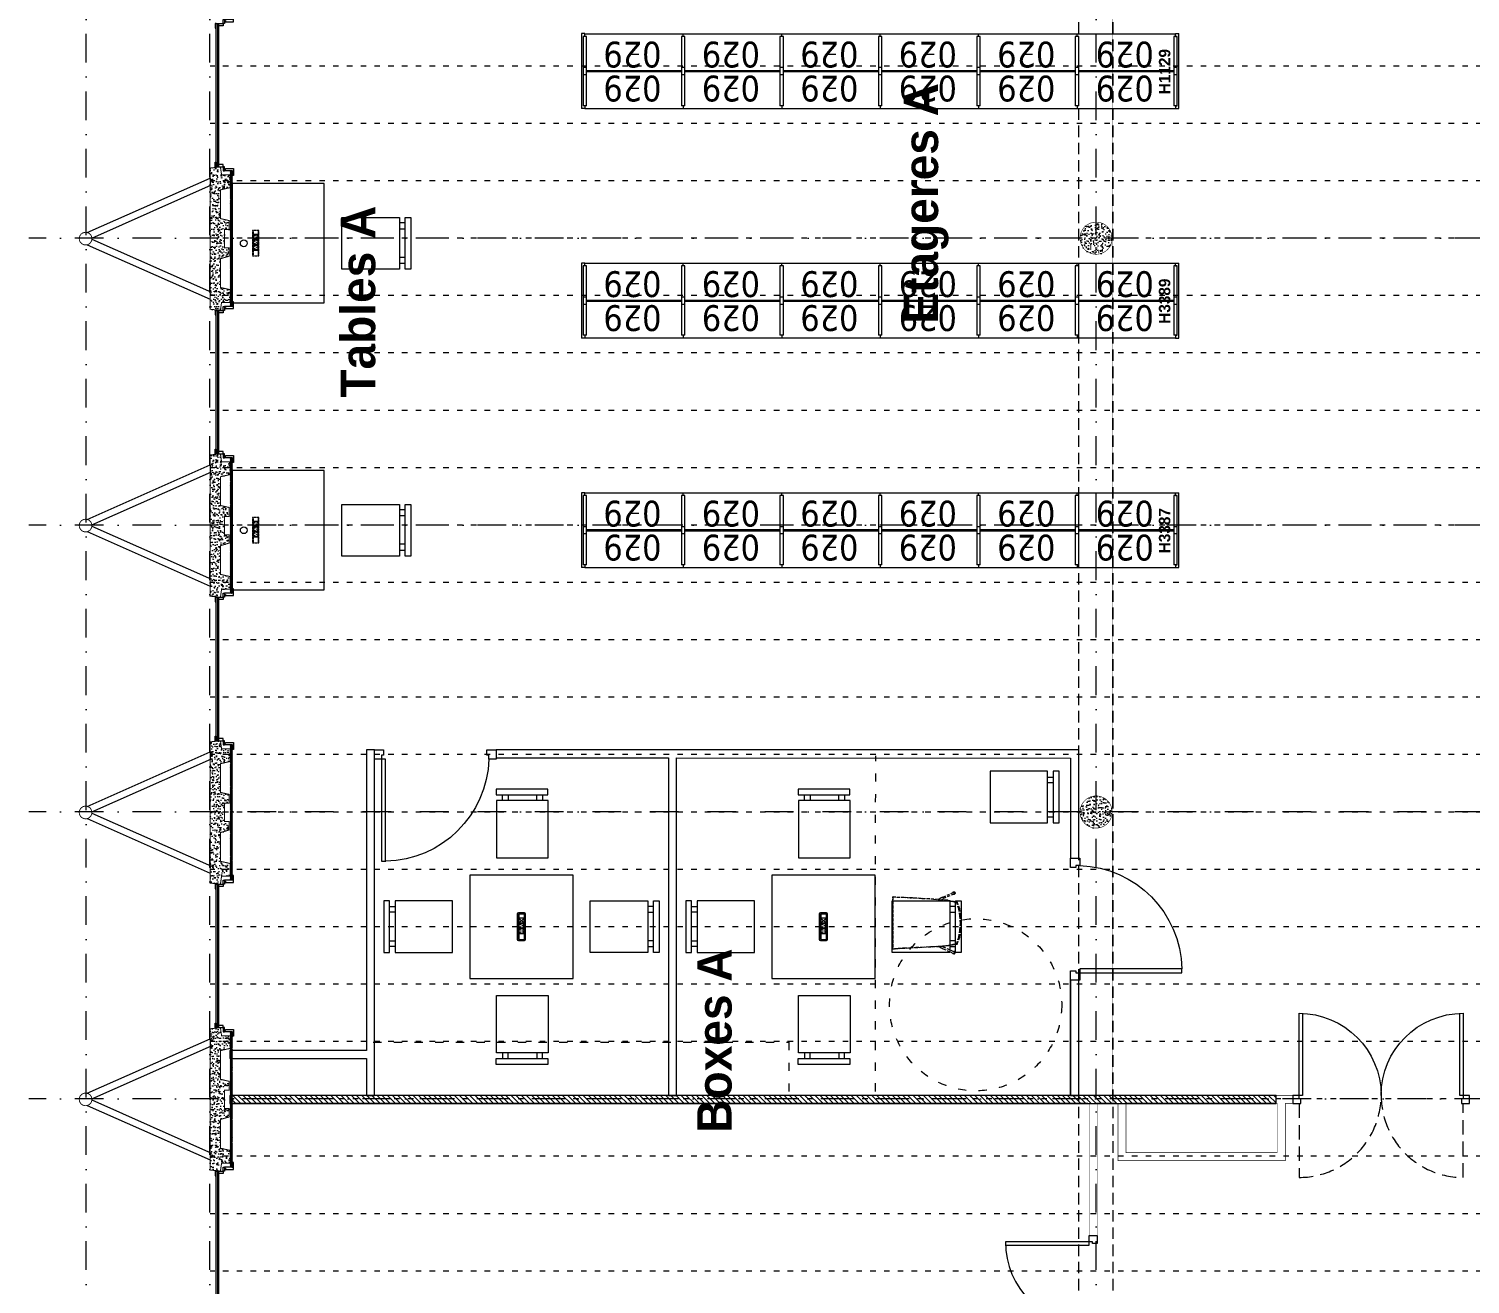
# Model space of a CAD drawing. Header units: millimetres. Extents: x 0 to 111176, y 95213 to 141729.
# Drawn here: x 55818 to 57074, y 111824 to 112918 of the extents above; entities that cross this region are included whole.
import ezdxf

# ---------------------------------------------------------------- set-up
doc = ezdxf.new("R2010")
doc.units = ezdxf.units.MM
for name, pattern in [('ACAD_ISO03W100', [30, 12, -18]), ('CACHE2', [0.1875, 0.125, -0.0625]), ('CONTINU', [0]), ('DISCONTINU', [0.75, 0.5, -0.25]), ('HIDDEN2', [0.1875, 0.125, -0.0625]), ('TIRETPT2', [0.5, 0.25, -0.125, 0, -0.125])]:
    doc.linetypes.add(name, pattern=pattern)
doc.layers.add('CDP', color=7, linetype='Continuous', lineweight=9, true_color=0x364259)
doc.layers.add('STR_BOLLARD', color=7, linetype='Continuous', lineweight=9, true_color=0x1c1c1c)
for name, color, linetype, lineweight in [('CFO_PC_SILVERA', 232, 'Continuous', 9), ('MEN_Ext', 115, 'Continuous', 9), ('MEN_Int', 153, 'Continuous', 9), ('MOB_chaises-tables_Silvera', 27, 'Continuous', 9), ('MOB_etageres_BRM', 37, 'Continuous', 9), ('MOB_texte_BRM', 184, 'Continuous', 9), ('MOB_texte_Silvera', 196, 'Continuous', 9), ('STR_BOLLARD_Axes', 252, 'Continuous', 9), ('STR_BOLLARD_projeté', 251, 'Continuous', 9)]:
    doc.layers.add(name, color=color, linetype=linetype, lineweight=lineweight)
doc.styles.add('BOLD', font='BOLD')
doc.styles.get("Standard").update_dxf_attribs({"font": 'arial.ttf'})

# ---------------------------------------------------------------- blocks, each defined once
blk = doc.blocks.new('PO7C')
blk.add_lwpolyline([(0.8499999999974079, 7.993833010863), (0.8500000000008185, 0.6999999993420261), (5.343281372915953e-11, 0.6999999993914798), (0, 0), (0.7000000000005002, -3.922195901395753e-11), (0.7000000000005002, 0.3999999993617394), (0.5499999995356575, 0.3999999993617394), (0.5500000000381533, 7.99999999936324, -0.4142135623537333), (7.849999999555166, 0.6999999993630581), (7.849999999575061, 0.3999999993617394), (7.699999999110219, 0.3999999993617394), (7.699999999110219, -3.922195901395753e-11), (8.399999999110719, 0), (8.399999999056718, 0.6999999993914798), (7.849999999555166, 0.6999999993630581)], format="xyb")
blk = doc.blocks.new('P014A')
at = {"linetype": 'CACHE2'}
blk.add_lwpolyline([(-0.06999999991105543, 0.001121560213537842), (-0.06999999991105543, 0.645000000108526, 0.4142135623730951), (-0.784999999955545, -0.06999999993596366, 0.4142135623730951), (-1.500000000000035, 0.645000000108526), (-1.500000000000035, -0.0007324317477112503)], format="xyb", dxfattribs=at)
blk.add_lwpolyline([(-0.09999999995525855, -0.7843703521069969), (-0.0999999999555996, -0.06999999993421824), (-0.01499999996087809, -0.06999999993916362), (-0.01499999995550638, 0), (-0.0849999999555564, 3.922195901395753e-12), (-0.0849999999555564, -0.0399999999361782), (-0.06999999990907213, -0.0399999999361782), (-0.06999999995832695, -0.7849999999804496, -0.4142135623524235), (-0.784999999955545, -0.06999999993916362, -0.4142135623524235), (-1.499999999952763, -0.7849999999804496), (-1.500000000002018, -0.0399999999361782), (-1.484999999955534, -0.0399999999361782), (-1.484999999955534, 3.922195901395753e-12), (-1.554999999955584, 0), (-1.554999999950212, -0.06999999993916362), (-1.46999999995549, -0.06999999993421824), (-1.469999999955832, -0.7843703521069969)], format="xyb")
blk = doc.blocks.new('panneau+contreventement')
at = {"lineweight": 5}
h = blk.add_hatch(dxfattribs=at)
h.set_pattern_fill('AR-CONC', color=252, scale=0.04, angle=360, style=0)
h.set_pattern_definition([(49.99999999999994, (6.955815479159355e-08, 17.59999999470892), (7.287386759840159, -0.6375634215561317), [0.7619999999999998, -8.381999999999998]), (354.9999999999999, (6.955815479159355e-08, 17.59999999470892), (-1.409736856998765, 7.642273809561408), [0.6096, -6.7056233668]), (100.4514446999998, (0.6072803495580956, 17.54686985470835), (5.877649883614139, 7.004710076487798), [0.6476003520000001, -7.123609784]), (46.18419999999995, (6.955815479159355e-08, 19.63199999470817), (10.8431616356852, -1.681693117309098), [1.143, -12.573]), (96.63555760999995, (0.9035960695582617, 19.49185999470865), (9.49616536206013, 9.89704498390885), [0.9714009256, -10.6854243264]), (351.18415117, (6.955815479159355e-08, 19.63199999470817), (9.496165362599092, 9.897044983421296), [0.9143986827999999, -10.0583892768]), (20.99999999999999, (1.016000069557776, 19.12399999471018), (6.064575650765295, -4.090607927483512), [0.7619999999999999, -8.382]), (326, (1.016000069557776, 19.12399999471018), (2.472081133905891, 7.367518644892768), [0.6096, -6.7056]), (71.45144499999996, (1.521381373558143, 18.78311599870722), (8.53665677114865, 3.2769107554362), [0.647600352, -7.123597503999998]), (37.49999999999993, (6.955815479159355e-08, 17.59999999470892), (0.1235441300236765, 3.382201554926124), [0, -6.624319999999999, 0, -6.8072, 0, -6.731]), (7.499999999999964, (6.955815479159355e-08, 17.59999999470892), (2.672786500412234, 4.007222992724778), [0, -3.88112, 0, -6.47192, 0, -2.5654]), (327.4999999999998, (-2.265679930442275, 17.59999999470892), (5.423623806674856, -0.2291497597069439), [0, -2.54, 0, -7.9248, 0, -10.5156]), (317.4999999999999, (-3.281679930441896, 17.59999999470892), (5.925167255440723, 1.017059641333315), [0, -3.302, 0, -5.26288, 0, -7.4676])])
h.paths.add_polyline_path([(8.000000000007276, 16.62599197128293), (8.000000000007276, 12.62599197128293), (-8, 12.62599197128293), (-8, 16.62599197128293), (-15.27348650529757, 16.62599197128293), (-17.5, 9), (-42.54545454565005, 9), (-44.5, 17.59999999831052), (-55.5, 17.59999999831052), (-55.5, 10), (-62.5, 9), (-61.5, 0), (61.5, 0), (62.5, 9), (55.5, 10), (55.5, 17.59999999831052), (44.5, 17.59999999831052), (42.5, 9), (17.50000000000728, 9), (15.72651349470971, 16.62599197128293)])
at = {"layer": 'CDP'}
h = blk.add_hatch(dxfattribs=at)
h.set_pattern_fill('ANSI31', color=256, scale=5)
h.set_pattern_definition([(45, (0, 0), (-0.4419417382415922, 0.4419417382415922), [])])
h.paths.add_polyline_path([(-59, 17.59999999831052), (-59, 19.3999999983098), (58.99999999767169, 19.3999999983098), (58.99999999767169, 17.59999999831052)])
at = {"linetype": 'Continuous', "lineweight": 5, "const_width": 0.8799999952316284}
blk.add_lwpolyline([(8.000000000007276, 16.62599197128293), (8.000000000007276, 12.62599197128293), (-8, 12.62599197128293), (-8, 16.62599197128293), (-15.27348650529757, 16.62599197128293), (-17.5, 9), (-42.54545454565005, 9), (-44.5, 17.59999999831052), (-55.5, 17.59999999831052), (-55.5, 10), (-62.5, 9), (-61.5, 0), (61.5, 0), (62.5, 9), (55.5, 10), (55.5, 17.59999999831052), (44.5, 17.59999999831052), (42.5, 9), (17.50000000000728, 9), (15.72651349470971, 16.62599197128293)], close=True, dxfattribs=at)
for points in [[(-5.29915068641867, -107.0272467950708), (-52.79727948180198, 0.03446815508141299)], [(-0.5113040249361802, -103.0238181007117), (-46.75775930929467, 1.216600178464432)], [(0.5113040249361802, -103.0238181007117), (46.75775930929467, 1.216600178464432)], [(5.29915068641867, -107.0272467950708), (52.79727948180198, 0.03446815508141299)], [(52.79745963354026, 0), (46.20254036645974, 0)]]:
    blk.add_lwpolyline(points)
at = {"const_width": 0.8}
blk.add_lwpolyline([(4.886542232529791, -105.9757763550551, 128.1178204295244), (4.962955946750299, -106.1295426030811, 0.007805315424875689)], format="xyb", close=True, dxfattribs=at)
at = {"layer": 'CDP', "const_width": 0.2}
blk.add_lwpolyline([(-59, 17.59999999831052), (-59, 19.3999999983098), (58.99999999767169, 19.3999999983098), (58.99999999767169, 17.59999999831052), (-59, 17.59999999831052)], close=True, dxfattribs=at)
blk = doc.blocks.new('Fenetres Ext')
for points in [[(14.09999999846332, 3.400000005214679), (14.09999999846332, 4.400000005214679), (18.09999999846332, 4.400000005214679), (18.09999999846332, 3.400000005214679)], [(14.09999999846332, 1.400000005214679), (139.0999999735504, 1.400000005214679), (139.0999999735504, 3.400000005214679), (14.09999999846332, 3.400000005214679), (14.09999999846332, 1.400000005214679)], [(14.09999999846332, -2.599999994785321), (16.09999999846332, -2.599999994785321), (16.09999999846332, 1.400000005214679), (14.09999999846332, 1.400000005214679)], [(139.0999999735504, 3.400000005214679), (139.0999999735504, 4.400000005214679), (135.0999999735504, 4.400000005214679), (135.0999999735504, 3.400000005214679)], [(139.0999999735504, -2.599999994785321), (137.0999999735504, -2.599999994785321), (137.0999999735504, 1.400000005214679), (139.0999999735504, 1.400000005214679)], [(6.599999998463318, -10.59999999478532), (10.59999999846332, -10.59999999478532), (10.59999999846332, -3.599999994785321), (11.59999999846332, -3.599999994785321), (11.59999999846332, -4.585936534454959), (12.59999999972251, -4.585936534454959), (12.59999999846332, -11.59999999478532), (6.599999998463318, -11.59999999478532)], [(10.59999999846332, -3.599999994785321), (14.09999999846332, -3.599999994785321), (14.09999999846332, -2.599999994785321), (10.59999999846332, -2.599999994785321), (10.59999999846332, -3.599999994785321)], [(142.5999999735504, -3.599999994785321), (139.0999999735504, -3.599999994785321), (139.0999999735504, -2.599999994785321), (142.5999999735504, -2.599999994785321), (142.5999999735504, -3.599999994785321)], [(146.5999999735504, -10.59999999478532), (142.5999999735504, -10.59999999478532), (142.5999999735504, -3.599999994785321), (141.5999999735504, -3.599999994785321), (141.5999999735504, -4.585936534454959), (140.5999999722912, -4.585936534454959), (140.5999999735504, -11.59999999478532), (146.5999999735504, -11.59999999478532)]]:
    blk.add_lwpolyline(points, close=True)
blk.add_lwpolyline([(14.09999999846332, 2.400000005214679), (139.0999999735504, 2.400000005214679)])
blk = doc.blocks.new('poteau')
at = {"layer": 'STR_BOLLARD', "lineweight": 5}
h = blk.add_hatch(dxfattribs=at)
h.set_pattern_fill('AR-CONC', color=252, scale=0.04, angle=359.9999999999999, style=0)
h.set_pattern_definition([(49.99999999999999, (-34103.71972945715, -3518.988229174639), (7.287386759840159, -0.6375634215561317), [0.762, -8.382000000000001]), (355, (-34103.71972945715, -3518.988229174639), (-1.409736856998765, 7.642273809561408), [0.6096, -6.7056233668]), (100.4514446999999, (-34103.11244917716, -3519.04135931464), (5.877649883614139, 7.004710076487798), [0.6476003520000001, -7.123609784]), (46.18419999999993, (-34103.71972945715, -3516.956229174639), (10.8431616356852, -1.681693117309098), [1.143, -12.573]), (96.63555760999996, (-34102.81613345716, -3517.096369174639), (9.49616536206013, 9.89704498390885), [0.9714009256, -10.6854243264]), (351.18415117, (-34103.71972945715, -3516.956229174639), (9.496165362599092, 9.897044983421296), [0.9143986828, -10.0583892768]), (21, (-34102.70372945715, -3517.46422917464), (6.064575650765295, -4.090607927483512), [0.762, -8.382000000000001]), (326, (-34102.70372945715, -3517.46422917464), (2.472081133905891, 7.367518644892768), [0.6096, -6.7056]), (71.45144499999996, (-34102.19834815315, -3517.805113170639), (8.53665677114865, 3.2769107554362), [0.6476003520000001, -7.123597503999999]), (37.49999999999994, (-34103.71972945715, -3518.988229174639), (0.1235441300236765, 3.382201554926124), [0, -6.62432, 0, -6.807200000000001, 0, -6.731000000000001]), (7.499999999999974, (-34103.71972945715, -3518.988229174639), (2.672786500412234, 4.007222992724778), [0, -3.88112, 0, -6.47192, 0, -2.5654]), (327.4999999999999, (-34105.98540945715, -3518.988229174639), (5.423623806674856, -0.2291497597069439), [0, -2.54, 0, -7.9248, 0, -10.5156]), (317.4999999999999, (-34107.00140945715, -3518.988229174639), (5.925167255440723, 1.017059641333315), [0, -3.302, 0, -5.26288, 0, -7.4676])])
edge = h.paths.add_edge_path()
edge.add_arc((2.613544936025392e-10, 6.674660824046441e-11), 13.99999999999927, 284.7547730335563, 644.0803509681097)
edge.add_arc((2.613806948659203e-10, 6.66435795437792e-11), 13.99999999999917, 284.0803509681096, 284.7547730335563)
at = {"layer": 'STR_BOLLARD', "lineweight": 5, "const_width": 0.5}
blk.add_lwpolyline([(3.565555101478822, -13.53834616259883, 339.820519298623), (3.405953449982917, -13.57937705112045, 0.002942729891838111)], format="xyb", close=True, dxfattribs=at)
blk = doc.blocks.new('Chaise')
for points in [[(-55, 45.07200366808684), (-55, 0.07200366808683611), (-60, 0.07200366808683611), (-60, 45.07200366808684)], [(-55, 34.80737518194655), (-50, 34.80737518194655), (-50, 39.80737518194655), (-55, 39.80737518194655)], [(-50, 0.02530024529551156), (-50, 45.02530024529551), (0, 45.02530024529551), (0, 0)], [(-55, 4.807375181946554), (-50, 4.807375181946554), (-50, 9.807375181946554), (-55, 9.807375181946554)]]:
    blk.add_lwpolyline(points, close=True)
blk = doc.blocks.new('ELTI parement DF')
for p, q in [((-0.01500000000000057, 0.3019999999999996), (-0.01500000000000057, 0.3260000000000005)), ((-0.01500000000000057, 0.3260000000000005), (0.01500000000000057, 0.3260000000000005)), ((-0.01500000000000057, 0.3019999999999996), (0, 0.3019999999999996)), ((0, -0.3019999999999996), (0, 0.3019999999999996)), ((0.01500000000000057, -0.3260000000000005), (0.01500000000000057, 0.3260000000000005)), ((-0.01500000000000057, -0.3019999999999996), (-0.01500000000000057, -0.3260000000000005)), ((-0.01500000000000057, -0.3019999999999996), (0, -0.3019999999999996)), ((-0.01500000000000057, -0.3260000000000005), (0.01500000000000057, -0.3260000000000005))]:
    blk.add_line(p, q)
blk = doc.blocks.new('*U76')
for p, q in [((0, 0.6269999999999989), (0, 0.6499999999999986)), ((0.8577000000000012, 0.6499999999999986), (0, 0.6499999999999986)), ((0.8577000000000012, 0.6269999999999989), (0.8577000000000012, 0.6499999999999986)), ((1.715400000000001, 0.6499999999999986), (0.8577, 0.6499999999999986)), ((0.8577, 0.6269999999999989), (0.8577, 0.6499999999999986)), ((1.715400000000001, 0.6269999999999989), (1.715400000000001, 0.6499999999999986)), ((2.573100000000001, 0.6499999999999986), (1.7154, 0.6499999999999986)), ((1.7154, 0.6269999999999989), (1.7154, 0.6499999999999986)), ((2.573100000000001, 0.6269999999999989), (2.573100000000001, 0.6499999999999986)), ((3.430800000000001, 0.6499999999999986), (2.5731, 0.6499999999999986)), ((2.5731, 0.6269999999999989), (2.5731, 0.6499999999999986)), ((3.430800000000001, 0.6269999999999989), (3.430800000000001, 0.6499999999999986)), ((4.288500000000001, 0.6499999999999986), (3.4308, 0.6499999999999986)), ((3.4308, 0.6269999999999989), (3.4308, 0.6499999999999986)), ((4.288500000000001, 0.6269999999999989), (4.288500000000001, 0.6499999999999986)), ((5.146200000000001, 0.6499999999999986), (4.2885, 0.6499999999999986)), ((4.2885, 0.6269999999999989), (4.2885, 0.6499999999999986)), ((5.146200000000001, 0.6269999999999989), (5.146200000000001, 0.6499999999999986)), ((-0.01500000000000057, 0.6269999999999989), (-0.01500000000000057, 0.02299999999999969)), ((-0.01500000000000057, 0.6269999999999989), (0.01500000000000057, 0.6269999999999989)), ((0.01500000000000057, 0.02299999999999969), (0.01500000000000057, 0.6269999999999989)), ((0.8427000000000007, 0.6269999999999989), (0.8427000000000007, 0.02299999999999969)), ((0.8427000000000007, 0.6269999999999989), (0.8727000000000018, 0.6269999999999989)), ((0.8426999999999994, 0.6269999999999989), (0.8727000000000006, 0.6269999999999989)), ((0.8426999999999994, 0.6269999999999989), (0.8426999999999994, 0.02299999999999969)), ((0.8727000000000018, 0.02299999999999969), (0.8727000000000018, 0.6269999999999989)), ((0.8727000000000006, 0.02299999999999969), (0.8727000000000006, 0.6269999999999989)), ((1.700400000000001, 0.6269999999999989), (1.730400000000002, 0.6269999999999989)), ((1.700400000000001, 0.6269999999999989), (1.700400000000001, 0.02299999999999969)), ((1.700399999999999, 0.6269999999999989), (1.730400000000001, 0.6269999999999989)), ((1.700399999999999, 0.6269999999999989), (1.700399999999999, 0.02299999999999969)), ((1.730400000000002, 0.02299999999999969), (1.730400000000002, 0.6269999999999989)), ((1.730400000000001, 0.02299999999999969), (1.730400000000001, 0.6269999999999989)), ((2.5581, 0.6269999999999989), (2.588100000000002, 0.6269999999999989)), ((2.5581, 0.6269999999999989), (2.5581, 0.02299999999999969)), ((2.5581, 0.6269999999999989), (2.588100000000001, 0.6269999999999989)), ((2.5581, 0.6269999999999989), (2.5581, 0.02299999999999969)), ((2.588100000000002, 0.02299999999999969), (2.588100000000002, 0.6269999999999989)), ((2.588100000000001, 0.02299999999999969), (2.588100000000001, 0.6269999999999989)), ((3.415800000000001, 0.6269999999999989), (3.445800000000002, 0.6269999999999989)), ((3.415800000000001, 0.6269999999999989), (3.415800000000001, 0.02299999999999969)), ((3.4158, 0.6269999999999989), (3.445800000000001, 0.6269999999999989)), ((3.4158, 0.6269999999999989), (3.4158, 0.02299999999999969)), ((3.445800000000002, 0.02299999999999969), (3.445800000000002, 0.6269999999999989)), ((3.445800000000001, 0.02299999999999969), (3.445800000000001, 0.6269999999999989)), ((4.2735, 0.6269999999999989), (4.303500000000001, 0.6269999999999989)), ((4.2735, 0.6269999999999989), (4.2735, 0.02299999999999969)), ((4.273499999999999, 0.6269999999999989), (4.303500000000001, 0.6269999999999989)), ((4.273499999999999, 0.6269999999999989), (4.273499999999999, 0.02299999999999969)), ((4.303500000000001, 0.02299999999999969), (4.303500000000001, 0.6269999999999989)), ((4.303500000000001, 0.02299999999999969), (4.303500000000001, 0.6269999999999989)), ((5.131200000000001, 0.6269999999999989), (5.161200000000002, 0.6269999999999989)), ((5.131200000000001, 0.6269999999999989), (5.131200000000001, 0.02299999999999969)), ((5.161200000000002, 0.02299999999999969), (5.161200000000002, 0.6269999999999989)), ((0.01500000000000057, 0.3550000000000004), (-0.01500000000000057, 0.3550000000000004)), ((-0.01500000000000057, 0.2950000000000017), (0.01500000000000057, 0.2950000000000017)), ((0.8427000000000007, 0.3299999999999983), (0.01500000000000412, 0.3300000000000018)), ((0.8427000000000007, 0.3200000000000003), (0.01500000000000412, 0.3200000000000038)), ((0.8727000000000018, 0.3550000000000004), (0.8427000000000007, 0.3550000000000004)), ((0.8727000000000006, 0.3550000000000004), (0.8426999999999994, 0.3550000000000004)), ((0.8427000000000007, 0.2950000000000017), (0.8727000000000018, 0.2950000000000017)), ((0.8426999999999994, 0.2950000000000017), (0.8727000000000006, 0.2950000000000017)), ((1.700400000000001, 0.3299999999999983), (0.8727000000000041, 0.3300000000000018)), ((1.700400000000001, 0.3200000000000003), (0.8727000000000041, 0.3200000000000038)), ((1.730400000000002, 0.3550000000000004), (1.700400000000001, 0.3550000000000004)), ((1.730400000000001, 0.3550000000000004), (1.700399999999999, 0.3550000000000004)), ((1.700400000000001, 0.2950000000000017), (1.730400000000002, 0.2950000000000017)), ((1.700399999999999, 0.2950000000000017), (1.730400000000001, 0.2950000000000017)), ((2.5581, 0.3299999999999983), (1.730400000000004, 0.3300000000000018)), ((2.5581, 0.3200000000000003), (1.730400000000004, 0.3200000000000038)), ((2.588100000000002, 0.3550000000000004), (2.5581, 0.3550000000000004)), ((2.588100000000001, 0.3550000000000004), (2.5581, 0.3550000000000004)), ((2.5581, 0.2950000000000017), (2.588100000000002, 0.2950000000000017)), ((2.5581, 0.2950000000000017), (2.588100000000001, 0.2950000000000017)), ((3.415800000000001, 0.3299999999999983), (2.588100000000004, 0.3300000000000018)), ((3.415800000000001, 0.3200000000000003), (2.588100000000004, 0.3200000000000038)), ((3.445800000000002, 0.3550000000000004), (3.415800000000001, 0.3550000000000004)), ((3.445800000000001, 0.3550000000000004), (3.4158, 0.3550000000000004)), ((3.415800000000001, 0.2950000000000017), (3.445800000000002, 0.2950000000000017)), ((3.4158, 0.2950000000000017), (3.445800000000001, 0.2950000000000017)), ((4.2735, 0.3299999999999983), (3.445800000000004, 0.3300000000000018)), ((4.2735, 0.3200000000000003), (3.445800000000004, 0.3200000000000038)), ((4.303500000000001, 0.3550000000000004), (4.2735, 0.3550000000000004)), ((4.303500000000001, 0.3550000000000004), (4.273499999999999, 0.3550000000000004)), ((4.2735, 0.2950000000000017), (4.303500000000001, 0.2950000000000017)), ((4.273499999999999, 0.2950000000000017), (4.303500000000001, 0.2950000000000017)), ((5.131200000000001, 0.3299999999999983), (4.303500000000004, 0.3300000000000018)), ((5.131200000000001, 0.3200000000000003), (4.303500000000004, 0.3200000000000038)), ((5.161200000000002, 0.3550000000000004), (5.131200000000001, 0.3550000000000004)), ((5.131200000000001, 0.2950000000000017), (5.161200000000002, 0.2950000000000017)), ((-0.01500000000000057, 0.02299999999999969), (0.01500000000000057, 0.02299999999999969)), ((0, 0.02299999999999969), (0, 0)), ((0.8577000000000012, 0), (0, 0)), ((0.8427000000000007, 0.02299999999999969), (0.8727000000000018, 0.02299999999999969)), ((0.8426999999999994, 0.02299999999999969), (0.8727000000000006, 0.02299999999999969)), ((0.8577000000000012, 0.02299999999999969), (0.8577000000000012, 0)), ((0.8577, 0.02299999999999969), (0.8577, 0)), ((1.715400000000001, 0), (0.8577, 0)), ((1.700400000000001, 0.02299999999999969), (1.730400000000002, 0.02299999999999969)), ((1.700399999999999, 0.02299999999999969), (1.730400000000001, 0.02299999999999969)), ((1.715400000000001, 0.02299999999999969), (1.715400000000001, 0)), ((1.7154, 0.02299999999999969), (1.7154, 0)), ((2.573100000000001, 0), (1.7154, 0)), ((2.5581, 0.02299999999999969), (2.588100000000002, 0.02299999999999969)), ((2.5581, 0.02299999999999969), (2.588100000000001, 0.02299999999999969)), ((2.573100000000001, 0.02299999999999969), (2.573100000000001, 0)), ((2.5731, 0.02299999999999969), (2.5731, 0)), ((3.430800000000001, 0), (2.5731, 0)), ((3.415800000000001, 0.02299999999999969), (3.445800000000002, 0.02299999999999969)), ((3.4158, 0.02299999999999969), (3.445800000000001, 0.02299999999999969)), ((3.430800000000001, 0.02299999999999969), (3.430800000000001, 0)), ((3.4308, 0.02299999999999969), (3.4308, 0)), ((4.288500000000001, 0), (3.4308, 0)), ((4.2735, 0.02299999999999969), (4.303500000000001, 0.02299999999999969)), ((4.273499999999999, 0.02299999999999969), (4.303500000000001, 0.02299999999999969)), ((4.288500000000001, 0.02299999999999969), (4.288500000000001, 0)), ((4.2885, 0.02299999999999969), (4.2885, 0)), ((5.146200000000001, 0), (4.2885, 0)), ((5.131200000000001, 0.02299999999999969), (5.161200000000002, 0.02299999999999969)), ((5.146200000000001, 0.02299999999999969), (5.146200000000001, 0))]:
    blk.add_line(p, q)
at = {"color": 255, "lineweight": 5}
for p, q in [((0.4708500000000005, 0.4729999999999972), (0.3868500000000009, 0.4730000000000008)), ((1.328550000000001, 0.4729999999999972), (1.244550000000001, 0.4730000000000008)), ((2.186250000000001, 0.4729999999999972), (2.102250000000001, 0.4730000000000008)), ((3.043950000000001, 0.4729999999999972), (2.959950000000001, 0.4730000000000008)), ((3.901650000000001, 0.4729999999999972), (3.817650000000001, 0.4730000000000008)), ((4.75935, 0.4729999999999972), (4.675350000000001, 0.4730000000000008)), ((0.4708500000000005, 0.1770000000000014), (0.3868500000000009, 0.1769999999999978)), ((1.328550000000001, 0.1770000000000014), (1.244550000000001, 0.1769999999999978)), ((2.186250000000001, 0.1770000000000014), (2.102250000000001, 0.1769999999999978)), ((3.043950000000001, 0.1770000000000014), (2.959950000000001, 0.1769999999999978)), ((3.901650000000001, 0.1770000000000014), (3.817650000000001, 0.1769999999999978)), ((4.75935, 0.1770000000000014), (4.675350000000001, 0.1769999999999978))]:
    blk.add_line(p, q, dxfattribs=at)
at = {"rotation": 180}
blk.add_blockref('ELTI parement DF', (-0.01500000000000057, 0.3249999999999993), dxfattribs=at)
blk.add_blockref('ELTI parement DF', (5.161200000000002, 0.3249999999999993))
blk = doc.blocks.new('*U163')
at = {"color": 252, "linetype": 'ByBlock', "lineweight": -2}
note = blk.add_mtext_dynamic_manual_height_columns('{\\fTahoma|b0|i0|c0|p34;029\\P}', width=0.484500145644688, gutter_width=12.5, heights=[0.2886241178930504, 0], dxfattribs=dict(at, insert=(-0.2405922367439448, 0.1171246317955816), char_height=0.225, attachment_point=1))
for column, words in zip(note.columns.linked_columns, ['{\\fTahoma|b0|i0|c0|p34;\\P}']):
    column.text = words
blk = doc.blocks.new('BRM_6-etageres+')
at = {"xscale": 100, "yscale": 100, "zscale": 100, "rotation": 90}
blk.add_blockref('*U76', (34134.25356608925, 3947.799242173197), dxfattribs=at)
at = {"color": 252, "xscale": 100, "yscale": 100, "zscale": 100, "rotation": 90.00000000000233}
for p in [(34086.9535660885, 4419.684242173206), (34116.55356608859, 4419.684242173206), (34086.9535660885, 4333.88424217316), (34116.55356608859, 4333.88424217316), (34086.9535660885, 4248.084242173113), (34116.55356608859, 4248.084242173113), (34086.9535660885, 4162.284242173183), (34116.55356608859, 4162.284242173183), (34086.9535660885, 4076.484242173136), (34116.55356608859, 4076.484242173136), (34086.9535660885, 3990.684242173206), (34116.55356608859, 3990.684242173206)]:
    blk.add_blockref('*U163', p, dxfattribs=at)
blk = doc.blocks.new('Porte_90')
for p, q in [((-98.05000000313157, -6.696609489154071e-09), (-106.1000000062631, -7.147718861233443e-09)), ((-106.1000000062631, -7.147718861233443e-09), (-106.1000000056447, -8.050000003275727)), ((-106.1000000056447, -8.050000003275727), (-99.7750000089145, -8.050000002948764)), ((-99.7750000089145, -8.050000002948764), (-99.77500000914733, -4.600000001593799)), ((-99.77500000914733, -4.600000001593799), (-98.05000000313157, -4.600000001593799)), ((-98.05000000313157, -4.600000001593799), (-98.05000000313157, -6.696609489154071e-09)), ((-9.775000003763125, -96.92907966776829), (-9.775000003806781, -8.050000002706838)), ((-9.775000003806781, -8.050000002706838), (-6.111804395914078e-10, -8.050000003275727)), ((0, -7.147718861233443e-09), (-8.050000003131572, -6.696609489154071e-09)), ((-8.050000003131572, -6.696609489154071e-09), (-8.050000003131572, -4.600000001593799)), ((-8.050000003131572, -4.600000001593799), (-6.32499999711581, -4.600000001593799)), ((-6.32499999711581, -4.600000001593799), (-6.325000003220339, -97.00000003554851)), ((-6.111804395914078e-10, -8.050000003275727), (0, -7.147718861233443e-09))]:
    blk.add_line(p, q)
blk.add_lwpolyline([(-6.325000003220339, -97.00000003554851), (-10.05000000797736, -97.00000003554851)])
blk.add_arc((-8.088126816764998, -5.213863679090537), 91.73072759441523, 181.7717568185501, 268.9463055080647)
blk = doc.blocks.new('bachmann 2pc')
for p, q in [((0, 26.5), (0, -26.5)), ((231, 36.5), (10, 36.5)), ((231, 26.5), (10, 26.5)), ((10, 26.5), (10, -26.5)), ((231, 22.5), (10, 22.5)), ((150.9943896326022, 22.5), (105.9943896326022, 22.5)), ((105.9943896326022, 22.5), (105.9943896326022, -22.5)), ((150.9943896326022, -22.5), (150.9943896326022, 22.5)), ((195.9943896326022, 22.5), (150.9943896326022, 22.5)), ((150.9943896326022, 22.5), (150.9943896326022, -22.5)), ((150.9943896326022, 22.5), (195.9943896326022, -22.5)), ((195.9943896326022, 22.5), (150.9943896326022, -22.5)), ((195.9943896326022, -22.5), (195.9943896326022, 22.5)), ((231, -26.5), (231, 26.5)), ((241, -26.5), (241, 26.5)), ((231, -22.5), (10, -22.5)), ((10, -26.5), (231, -26.5)), ((10, -36.5), (231, -36.5)), ((105.9943896326022, -22.5), (150.9943896326022, -22.5)), ((150.9943896326022, -22.5), (195.9943896326022, -22.5))]:
    blk.add_line(p, q)
blk.add_lwpolyline([(60.99438963260218, -22.5), (105.9943896326022, -22.5), (105.9943896326022, 22.5), (60.99438963260218, 22.5)], close=True)
for centre, radius in [((83.49438963260218, 0), 20.67260671219405), ((74.42471564869811, 8.781105417539948), 1.957086742030251), ((92.56406361650625, 8.781105417539948), 1.957086742030251), ((128.4943896326022, 0), 20.67260671219405), ((119.4247156486981, 8.781105417539948), 1.957086742030251), ((137.5640636165062, 8.781105417539948), 1.957086742030251), ((83.49438963260218, -8.887954373072716), 1.957086742030251), ((128.4943896326022, -8.887954373072716), 1.957086742030251)]:
    blk.add_circle(centre, radius)
for centre, start, end in [((10, 26.5), 90, 180), ((231, 26.5), 0, 90), ((10, -26.5), 180, 270), ((231, -26.5), 270, 0)]:
    blk.add_arc(centre, 10, start, end)
blk = doc.blocks.new('table_80x80')
at = {"layer": 'MOB_chaises-tables_Silvera'}
blk.add_lwpolyline([(34803.24145345511, 6480.704713261026), (34893.24145345511, 6480.704713261026), (34893.24145345511, 6570.704713261026), (34803.24145345511, 6570.704713261026)], close=True, dxfattribs=at)
at = {"layer": 'CFO_PC_SILVERA', "xscale": 0.1, "yscale": 0.1, "zscale": 0.1}
blk.add_blockref('bachmann 2pc', (34836.1914534551, 6525.704713261026), dxfattribs=at)
blk = doc.blocks.new('bachmann 3 pc_bis')
at = {"linetype": 'DISCONTINU', "ltscale": 5}
blk.add_line((5.820766091346741e-11, 22.50000000000728), (-220.9999999999418, 22.50000000000728), dxfattribs=at)
at = {"linetype": 'Continuous', "ltscale": 5}
blk.add_line((5.820766091346741e-11, -22.49999999999272), (-220.9999999999418, -22.49999999999272), dxfattribs=at)
at = {"linetype": 'DISCONTINU', "ltscale": 5}
blk.add_lwpolyline([(-220.9999999999418, -26.49999999999272), (5.820766091346741e-11, -26.49999999999272), (5.820766091346741e-11, 26.5), (-220.9999999999418, 26.5)], close=True, dxfattribs=at)
at = {"linetype": 'Continuous', "ltscale": 5}
for points in [[(-170.0056103672832, -22.49999999999272), (-125.0056103672832, -22.49999999999272), (-125.0056103672832, 22.50000000000728), (-170.0056103672832, 22.50000000000728)], [(-125.0056103672832, -22.49999999999272), (-80.00561036728323, -22.49999999999272), (-80.00561036728323, 22.50000000000728), (-125.0056103672832, 22.50000000000728)], [(-80.00561036728323, -22.49999999999272), (-35.00561036728323, -22.49999999999272), (-35.00561036728323, 22.50000000000728), (-80.00561036728323, 22.50000000000728)]]:
    blk.add_lwpolyline(points, close=True, dxfattribs=at)
for centre, radius in [((-147.5056103672832, 7.275957614183426e-12), 20.67260671219405), ((-156.5752843512455, 8.781105417539948), 1.957086742030252), ((-138.4359363834374, 8.781105417539948), 1.957086742030252), ((-102.5056103672832, 7.275957614183426e-12), 20.67260671219405), ((-111.5752843512455, 8.781105417539948), 1.957086742030252), ((-93.43593638343737, 8.781105417539948), 1.957086742030252), ((-57.50561036728323, 7.275957614183426e-12), 20.67260671219405), ((-66.5752843512455, 8.781105417539948), 1.957086742030252), ((-48.43593638343737, 8.781105417539948), 1.957086742030252), ((-147.5056103672832, -8.887954373072716), 1.957086742030252), ((-102.5056103672832, -8.887954373072716), 1.957086742030252), ((-57.50561036728323, -8.887954373072716), 1.957086742030252)]:
    blk.add_circle(centre, radius, dxfattribs=at)
blk = doc.blocks.new('Table_80x104_1')
at = {"layer": 'MOB_chaises-tables_Silvera'}
blk.add_lwpolyline([(-52, -80), (52, -80), (52, 0), (-52, 0)], close=True, dxfattribs=at)
blk.add_circle((0, -10), 3, dxfattribs=at)
at = {"layer": 'CFO_PC_SILVERA', "xscale": 0.1, "yscale": 0.1, "zscale": 0.1}
blk.add_blockref('bachmann 3 pc_bis', (11.1579167721502, -20.33629619352814), dxfattribs=at)
blk = doc.blocks.new('chaise+')
at = {"linetype": 'DISCONTINU', "lineweight": 5, "ltscale": 5}
for points in [[(-22.88254000290908, 0), (22.88254000290908, 0)], [(0.1017958125157747, -59.99994159394555), (0.1017958125157747, -59.99994159394555)]]:
    blk.add_lwpolyline(points, dxfattribs=at)
at = {"linetype": 'DISCONTINU', "lineweight": 18, "ltscale": 5}
for points in [[(-22.47370153637166, 0), (-22.47370153637166, -0.1944879344891888), (-22.27176512779261, -0.1944879344891888), (-22.27176512779261, -1.440038323449699), (-22.06817350275378, -1.63535386617059), (-22.06817350275378, -4.672676077125288), (-21.86623709417472, -4.867164011614477), (-21.86623709417472, -8.137044135723954), (-21.66099025267613, -8.761060742552218), (-21.66099025267613, -9.967713544615435), (-21.4573986276373, -15.06743546938378), (-21.05187059401942, -20.12908741548654), (-20.84662375251355, -25.42495249120839), (-20.23915931032388, -35.5871539703121)], [(22.88254000290908, 0), (-22.47370153637166, 0)], [(20.84662375251355, -35.5871539703121), (21.25546221905824, -25.42495249120839), (21.65933503620909, -20.12908741548654), (21.86623709417472, -15.06743546938378), (22.27176512779261, -9.967713544615435), (22.27176512779261, -6.501690269553364), (22.47370153636439, -6.112714400574987), (22.47370153636439, -2.647518733745528), (22.6806035943373, -2.647518733745528), (22.6806035943373, -0.6223613903648584), (22.88254000290908, -0.4287010641073721), (22.88254000290908, 0), (22.88254000290908, -1.012164867574938)], [(-22.27176512779261, -2.257715256535448), (-21.86623709417472, -8.137044135723954), (-20.23915931032388, -39.67553863573812)], [(20.64303212747473, -39.67553863573812), (22.47370153636439, -8.137044135723954)], [(-20.23915931032388, -35.5871539703121), (-20.03225725235825, -39.24683757163075), (-20.03225725235825, -43.33522223705768), (-19.83032084378647, -43.53053777977857), (-19.83032084378647, -46.37254444801238), (-19.62838443520741, -46.56703238250066), (-19.62838443520741, -47.81258277146208)], [(20.84662375251355, -35.5871539703121), (20.64303212747473, -39.24683757163075), (20.64303212747473, -40.68853111154476), (20.44109571890294, -41.07750698052223), (20.44109571890294, -44.5418750391209), (20.23915931032388, -44.73719058184179), (20.23915931032388, -47.19022138109722), (20.03722290174483, -47.38470931558641), (20.03722290174483, -47.81258277146208)], [(-22.27176512779261, -43.91951364875604), (-26.34028719565686, -52.68057439130735), (-26.1383507870778, -53.3029357816722), (-25.52592069549428, -53.69191165064967), (-25.11708222895686, -53.4982513243931), (-24.9151458203778, -53.10844784718302)], [(-24.9151458203778, -53.10844784718302), (-20.84662375251355, -44.34821471286341)], [(-21.4573986276373, -42.32305736948365), (-21.66099025267613, -42.51754530397193), (-21.66099025267613, -42.71286084669282), (-21.86623709417472, -42.90652117295031), (-21.86623709417472, -43.14073430256849), (-22.06817350275378, -43.33522223705768), (-22.06817350275378, -43.53053777977857), (-22.27176512779261, -43.72502571426685), (-22.27176512779261, -43.91951364875604)], [(-20.44109571890294, -40.49321556882387), (-21.4573986276373, -42.32305736948365)], [(-20.84662375251355, -44.34821471286341), (-20.84662375251355, -44.15289917014252), (-20.64468734394177, -44.15289917014252), (-20.64468734394177, -43.72502571426685), (-20.44109571890294, -43.72502571426685), (-20.44109571890294, -43.33522223705768), (-20.23915931032388, -43.33522223705768), (-20.23915931032388, -43.14073430256849)], [(-20.23915931032388, -39.67553863573812), (-20.23915931032388, -40.25983004743739), (-20.44109571890294, -40.25983004743739), (-20.44109571890294, -40.49321556882387)], [(-20.03225725235825, -40.25983004743739), (-20.23915931032388, -40.25983004743739)], [(-20.23915931032388, -43.14073430256849), (-20.03225725235825, -42.71286084669282)], [(-20.03225725235825, -40.25983004743739), (-20.03225725235825, -43.14073430256849), (-19.83032084378647, -43.53053777977857), (-19.83032084378647, -46.56703238250066), (-19.62838443520741, -46.56703238250066), (-19.62838443520741, -48.00789831418297)], [(-19.62838443520741, -47.81258277146208), (-19.42479281016858, -48.00789831418297), (-19.42479281016858, -48.63025970454692), (-19.21954596866271, -48.63025970454692), (-19.21954596866271, -49.40986665896617), (-19.01595434362389, -49.40986665896617), (-19.01595434362389, -50.22754359205192), (-18.81401793505211, -50.4609291134384), (-18.81401793505211, -51.47309398101243), (-18.61208152647305, -51.47309398101243), (-18.61208152647305, -52.48525884858736), (-18.40517946850741, -52.68057439130735), (-18.40517946850741, -53.69191165064967), (-18.20324305992835, -53.88722719337056), (-18.20324305992835, -55.13360519056369), (-17.99965143488953, -55.52258105954115)], [(-19.62838443520741, -47.81258277146208), (-19.62838443520741, -48.00789831418297)], [(-19.62838443520741, -48.00789831418297), (-19.62838443520741, -48.20238624867125), (-19.42479281016858, -48.20238624867125), (-19.42479281016858, -48.82557524726781), (-19.21954596866271, -49.020063181757), (-19.21954596866271, -49.83774011484184), (-19.01595434362389, -49.83774011484184), (-19.01595434362389, -50.84990498241677), (-18.81401793505211, -51.04522052513676), (-18.81401793505211, -52.05655778447908), (-18.61208152647305, -52.29077091409818), (-18.61208152647305, -53.3029357816722), (-18.40517946850741, -53.4982513243931), (-18.40517946850741, -54.50958858373542), (-18.20324305992835, -54.70490412645631), (-18.20324305992835, -56.14494244990601), (-17.99965143488953, -56.3402579926269)], [(20.03722290174483, -47.81258277146208), (20.03722290174483, -48.00789831418297), (19.83032084377919, -48.00789831418297), (19.83032084377919, -48.63025970454692), (19.62672921874037, -48.63025970454692), (19.62672921874037, -49.21455111624618), (19.42479281016858, -49.40986665896617), (19.42479281016858, -50.03222804933102), (19.22285640158952, -50.22754359205192), (19.22285640158952, -51.04522052513676), (19.01595434362389, -51.04522052513676), (19.01595434362389, -52.05655778447908), (18.81401793504483, -52.29077091409818), (18.81401793504483, -53.3029357816722), (18.61042631000601, -53.4982513243931), (18.61042631000601, -54.50958858373542), (18.40848990143422, -54.70490412645631), (18.40848990143422, -55.52258105954115)], [(20.03722290174483, -48.00789831418297), (20.03722290174483, -48.20238624867125), (19.83032084377919, -48.39687418316043), (19.83032084377919, -48.82557524726781), (19.62672921874037, -49.020063181757), (19.62672921874037, -49.64325218035356), (19.42479281016858, -49.83774011484184), (19.42479281016858, -50.65541704792759), (19.22285640158952, -50.65541704792759), (19.22285640158952, -51.66758191550161), (19.01595434362389, -51.8620698499908), (19.01595434362389, -52.87423471756483), (18.81401793504483, -52.87423471756483), (18.81401793504483, -54.12061271475795), (18.61042631000601, -54.31592825747794), (18.61042631000601, -55.52258105954115), (18.40848990143422, -55.71706899403034), (18.40848990143422, -56.3402579926269)], [(20.64303212747473, -40.0645145047165), (20.64303212747473, -40.88219143780134), (20.44109571890294, -41.5053804363979), (20.44109571890294, -44.73719058184179), (20.23915931032388, -44.97057610322827), (20.23915931032388, -47.38470931558641), (20.03722290174483, -47.57919725007559), (20.03722290174483, -48.00789831418297)], [(20.03722290174483, -48.00789831418297), (20.03722290174483, -47.81258277146208)], [(20.44109571890294, -42.71286084669282), (20.64303212747473, -43.14073430256849), (20.84662375251355, -43.33522223705768), (20.84662375251355, -43.53053777977857), (21.05187059401942, -43.53053777977857), (21.05187059401942, -43.91951364875604), (21.25546221905824, -43.91951364875604), (21.25546221905824, -44.34821471286341), (21.45739862763003, -44.34821471286341)], [(20.84662375251355, -40.49321556882387), (20.84662375251355, -40.0645145047165), (20.64303212747473, -40.0645145047165), (20.64303212747473, -39.67553863573812)], [(22.06817350275378, -42.32305736948365), (20.84662375251355, -40.49321556882387)], [(25.32067385398841, -53.10844784718302), (21.45739862763003, -44.34821471286341)], [(22.6806035943373, -43.91951364875604), (22.6806035943373, -43.53053777977857), (22.47370153636439, -43.33522223705768), (22.47370153636439, -43.14073430256849), (22.27176512779261, -42.90652117295031), (22.27176512779261, -42.71286084669282), (22.06817350275378, -42.71286084669282), (22.06817350275378, -42.32305736948365)], [(22.6806035943373, -43.91951364875604), (26.7441600128077, -52.68057439130735)], [(-26.34028719565686, -52.48525884858736), (-26.54222360422864, -52.68057439130735), (-26.54222360422864, -52.87423471756483), (-26.74581522926746, -53.10844784718302), (-26.74581522926746, -53.69191165064967), (-26.54222360422864, -53.69191165064967), (-26.54222360422864, -53.88722719337056), (-26.34028719565686, -54.12061271475795), (-26.1383507870778, -54.12061271475795), (-26.1383507870778, -54.31592825747794), (-25.11708222895686, -54.31592825747794), (-25.11708222895686, -54.12061271475795), (-24.9151458203778, -54.12061271475795), (-24.9151458203778, -53.88722719337056), (-24.71320941180602, -53.88722719337056), (-24.71320941180602, -53.3029357816722)], [(-26.54222360422864, -52.68057439130735), (-26.74581522926746, -53.4982513243931), (-26.34028719565686, -54.12061271475795), (-25.7295123205331, -54.31592825747794)], [(-26.54222360422864, -52.68057439130735), (-26.74581522926746, -52.68057439130735)], [(-26.1383507870778, -52.29077091409818), (-26.34028719565686, -52.48525884858736), (-26.54222360422864, -53.10844784718302)], [(-26.54222360422864, -53.10844784718302), (-26.1383507870778, -53.69191165064967), (-25.52592069549428, -53.88722719337056), (-24.9151458203778, -53.69191165064967)], [(-25.7295123205331, -54.31592825747794), (-24.9151458203778, -54.12061271475795), (-24.71320941180602, -53.4982513243931)], [(-24.9151458203778, -53.69191165064967), (-24.71320941180602, -52.68057439130735)], [(-24.71320941180602, -53.4982513243931), (-24.71320941180602, -53.10844784718302)], [(-17.99965143488953, -56.3402579926269), (-17.99965143488953, -55.52258105954115)], [(-17.99965143488953, -55.52258105954115), (-12.10045995813562, -57.54691079469012), (-5.999332072809921, -58.59797324916144), (0.1017958125157747, -58.98777672637152), (6.408170539347338, -58.59797324916144), (12.50929842468031, -57.54691079469012), (18.40848990143422, -55.52258105954115), (18.40848990143422, -56.3402579926269)], [(-17.99965143488953, -56.3402579926269), (-12.10045995813562, -58.36458772777496), (-5.999332072809921, -59.61096572496808), (0.1017958125157747, -59.99994159394555), (6.408170539347338, -59.61096572496808), (12.50929842468031, -58.36458772777496), (18.40848990143422, -56.3402579926269)], [(26.7441600128077, -52.48525884858736), (26.94775163784652, -52.68057439130735), (27.15465369581216, -52.87423471756483), (27.15465369581216, -53.88722719337056), (26.94775163784652, -53.88722719337056), (26.94775163784652, -54.12061271475795), (26.7441600128077, -54.12061271475795), (26.54222360422864, -54.31592825747794), (25.72785710407334, -54.31592825747794), (25.52592069549428, -54.12061271475795), (25.32067385398841, -53.88722719337056), (25.32067385398841, -53.69191165064967), (25.11708222894958, -53.69191165064967), (25.11708222894958, -53.3029357816722)], [(25.11708222894958, -52.68057439130735), (25.32067385398841, -53.69191165064967)], [(25.11708222894958, -53.4982513243931), (25.52592069549428, -54.12061271475795), (26.13338513768394, -54.31592825747794), (26.7441600128077, -54.12061271475795), (27.15465369581216, -53.4982513243931), (26.94775163784652, -52.68057439130735)], [(25.11708222894958, -53.4982513243931), (25.11708222894958, -53.10844784718302)], [(25.32067385398841, -53.10844784718302), (25.52592069549428, -53.4982513243931), (25.93144872911216, -53.69191165064967)], [(25.32067385398841, -53.69191165064967), (25.93144872911216, -53.88722719337056), (26.7441600128077, -53.69191165064967), (26.94775163784652, -53.10844784718302)], [(25.93144872911216, -53.69191165064967), (26.54222360422864, -53.3029357816722), (26.7441600128077, -52.68057439130735)], [(26.94775163784652, -53.10844784718302), (26.94775163784652, -52.48525884858736), (26.54222360422864, -52.29077091409818)], [(26.94775163784652, -52.68057439130735), (26.7441600128077, -52.68057439130735)]]:
    blk.add_lwpolyline(points, dxfattribs=at)

msp = doc.modelspace()

# ---------------------------------------------------------------- hatches: boundary and pattern name
at = {"layer": 'CDP', "linetype": 'CONTINU', "lineweight": 5}
h = msp.add_hatch(dxfattribs=at)
h.set_pattern_fill('ANSI31', color=252, angle=90, style=0)
h.set_pattern_definition([(135, (60764.64633341976, 78379.58845980477), (-2.245064030267288, -2.245064030267288), [])])
h.paths.add_polyline_path([(55993.04498593209, 111988.8081893141), (55993.04498593209, 111981.8081893131), (56904.63321663209, 111981.8081893131), (56904.63321663209, 111988.8081893141)])

# ---------------------------------------------------------------- linework, layer by layer
at = {"layer": 'CDP'}
for p, q in [((56725.4199672664, 111988.8081892579), (56725.41996727448, 112094.0081892979)), ((56732.71996728978, 111988.8081892573), (56732.71996728207, 112089.2581893084)), ((56904.63321663263, 111988.8081892441), (55993.04498593209, 111988.8081893141)), ((56740.64047896981, 111981.8081893135), (55993.04498593209, 111981.8081893141)), ((56765.7906849792, 111981.8081893135), (56747.64047896981, 111981.8081893135)), ((56765.7906849792, 111981.8081893056), (56747.64047896608, 111981.8081893041)), ((56899.49035950449, 111981.8081893134), (56772.79068497827, 111981.8081893062)), ((56904.63321663209, 111981.8081893131), (56772.79068497827, 111981.8081893135))]:
    msp.add_line(p, q, dxfattribs=at)
at = {"layer": 'CDP', "ltscale": 5}
for points in [[(55992.77530757685, 112020.9081892327), (56111.86368433142, 112020.9081892328), (56111.86368433144, 111988.80818922), (56118.86368433144, 111988.80818922), (56118.86368431506, 112289.8081892193), (56111.86368433225, 112289.8081893689), (56111.86368433142, 112027.9081891302), (55992.77530757685, 112027.908189132)], [(56224.96368432132, 112289.8081892118), (56224.96368432078, 112282.8081896451), (56375.01463078264, 112282.8081896453), (56375.01463085768, 111988.8081892848), (56382.01463078279, 111988.8081892244), (56382.01463078279, 112282.8081896533), (56725.4199672894, 112282.5081893645), (56725.41996728126, 112195.3581893141), (56732.71996728953, 112195.3581893135), (56732.71996728941, 112289.8081893645), (56224.96368432132, 112289.8081892118)], [(56725.41996728126, 112089.2581893078), (56725.4199672664, 111988.8081892579), (56732.71996728978, 111988.8081892573), (56732.71996728207, 112089.2581893084)], [(55993.04498593209, 111988.8081893141), (55993.04498593209, 111981.8081893131), (56904.63321663209, 111981.8081893131), (56904.63321663209, 111988.8081893141)]]:
    msp.add_lwpolyline(points, close=True, dxfattribs=at)
at = {"layer": 'CDP', "linetype": 'ACAD_ISO03W100', "ltscale": 0.6}
for points in [[(56555.4199672894, 111992.1552980457), (56555.67549750216, 112284.6564788188)], [(56117.86368433096, 112035.2552980236), (56480.04805816501, 112035.2552980236), (56480.0480581617, 111992.1552981028)]]:
    msp.add_lwpolyline(points, dxfattribs=at)
at = {"layer": 'CDP', "const_width": 0.5}
for points in [[(56920.5291472665, 111988.8081887063), (55994.08377369409, 111988.808188707)], [(56741.67926673181, 111981.8081887064), (55994.08377369409, 111981.808188707)], [(56741.67926672762, 111866.8081887034), (56741.67926673181, 111981.8081887018)], [(56766.8294727412, 111981.8081887064), (56748.67926673181, 111981.8081887064)], [(56766.8294727412, 111981.8081886985), (56748.67926672808, 111981.808188697)], [(56748.67926672762, 111866.8081887048), (56748.67926673181, 111981.8081887015)], [(56912.5219924488, 111981.8081887115), (56912.52199244368, 111931.8081887119), (56766.82947273538, 111931.8081887156), (56766.8294727412, 111981.8081887048)], [(56905.52199245486, 111981.8081887101), (56773.82947274027, 111981.8081886991)], [(56905.52199245509, 111981.8081887063), (56773.82947274027, 111981.8081887064)], [(56905.52199245509, 111981.8081887071), (56905.52199244508, 111938.808188709), (56773.82947273095, 111938.8081887181), (56773.82947274027, 111981.8081887042)], [(56920.5291472665, 111981.8081887063), (56912.5219924488, 111981.8081887063)], [(56920.52914726184, 111981.8081887113), (56912.5219924488, 111981.8081887106)]]:
    msp.add_lwpolyline(points, dxfattribs=at)
at = {"layer": 'CDP', "linetype": 'ACAD_ISO03W100', "ltscale": 0.6}
msp.add_circle((56642.7621289045, 112067.7142463396), 75, dxfattribs=at)
at = {"layer": 'STR_BOLLARD', "linetype": 'HIDDEN2', "ltscale": 80}
for points in [[(56732.54203476239, 109988.8081859174), (56732.81097498891, 117206.8892589521)], [(56762.54203478469, 109988.8081859174), (56762.78158661829, 117206.8761398721)]]:
    msp.add_lwpolyline(points, dxfattribs=at)
at = {"layer": 'STR_BOLLARD_Axes', "linetype": 'TIRETPT2', "ltscale": 100}
for points in [[(55867.70692395439, 109131.2604451713), (55867.86275990634, 117376.152628442)], [(55975.70692395438, 109131.2603980209), (55975.3294072819, 117376.150967291)], [(56747.70692395439, 109131.2603950503), (56747.70692395438, 117376.150967291)], [(58237.64228525205, 112735.7000219632), (55817.77041283964, 112735.7498072288)], [(58237.63714187378, 112485.700022069), (55817.76526946138, 112485.7498073346)], [(58237.63199849552, 112235.7000221748), (55817.76012608311, 112235.7498074404)], [(58237.62685511725, 111985.7000222806), (55817.75498270484, 111985.7498075462)]]:
    msp.add_lwpolyline(points, dxfattribs=at)
at = {"layer": 'STR_BOLLARD_projeté', "linetype": 'ACAD_ISO03W100', "ltscale": 3, "const_width": 0.1}
for points in [[(56731.66874706872, 117196.0566702567), (56731.66874706872, 111984.8081893104)], [(56761.66874706872, 117196.3081890345), (56761.66874706872, 111984.8081893067)]]:
    msp.add_lwpolyline(points, dxfattribs=at)
at = {"layer": 'STR_BOLLARD_projeté', "color": 252, "linetype": 'ACAD_ISO03W100', "lineweight": 5, "ltscale": 0.4}
for points in [[(58019.71048260501, 112885.7081886865), (55975.70856306291, 112885.7081886865)], [(58019.71048260501, 112835.7081886865), (55975.70854123402, 112835.7081886865)], [(58019.71048260501, 112785.7081886865), (55975.70851940513, 112785.7081886865)], [(58019.71048260501, 112735.7081886865), (55975.70849757624, 112735.7081886865)], [(58019.71048260501, 112685.7081886865), (55975.70847574735, 112685.7081886865)], [(58019.71048260501, 112635.7081886865), (55975.70845391847, 112635.7081886865)], [(58019.71048260501, 112585.7081886865), (55975.70843208957, 112585.7081886865)], [(58019.71048260501, 112535.7081886865), (55975.70841026068, 112535.7081886865)], [(58019.71048260501, 112485.7081886865), (55975.70838843179, 112485.7081886865)], [(58019.71048260501, 112435.7081886865), (55975.70836660291, 112435.7081886865)], [(58019.71048260501, 112385.7081886865), (55975.70834477402, 112385.7081886865)], [(58019.71048260501, 112335.7081886865), (55975.70832294512, 112335.7081886865)], [(58019.71048260501, 112285.7081886865), (55975.70830111623, 112285.7081886865)], [(58019.71048260501, 112235.7081886865), (55975.70827928735, 112235.7081886865)], [(58019.71048260501, 112185.7081886865), (55975.70825745846, 112185.7081886865)], [(58019.71048260501, 112135.7081886865), (55975.70823562957, 112135.7081886865)], [(58019.71048260501, 112085.7081886865), (55975.70821380068, 112085.7081886865)], [(58019.71048260501, 112035.7081886865), (55975.70819197179, 112035.7081886865)], [(58000.80308939109, 111985.7081886865), (55993.81409534726, 111985.7081886865)], [(58019.71048260501, 111935.7081884149), (55975.70814831401, 111935.7081884149)], [(58019.71048260501, 111885.7081884149), (55975.70812648511, 111885.7081884149)], [(58019.71048260501, 111835.7081884149), (55975.70810465623, 111835.7081884149)]]:
    msp.add_lwpolyline(points, dxfattribs=at)

# ---------------------------------------------------------------- block references
at = {"layer": 'CDP', "ltscale": 5, "rotation": 90}
for name, p in [('Table_80x104_1', (55995.07530757685, 112731.2542310522)), ('Table_80x104_1', (55995.07530757685, 112481.2542310522)), ('table_80x80', (62772.69449887758, 77287.52228948049)), ('table_80x80', (63035.84544532893, 77287.52228957458))]:
    msp.add_blockref(name, p, dxfattribs=at)
at = {"layer": 'MEN_Ext', "xscale": -1, "rotation": 90}
for p in [(55984.51016142267, 112936.9081889456), (55984.51016142407, 112686.9081889705), (55984.510161425, 112436.9081889955), (55984.5101614264, 112186.9081890204), (55984.51016142733, 111936.9081890453)]:
    msp.add_blockref('Fenetres Ext', p, dxfattribs=at)
at = {"layer": 'MEN_Int', "xscale": -1}
msp.add_blockref('Porte_90', (56118.86368431506, 112289.8081892193), dxfattribs=at)
at = {"layer": 'MEN_Int', "xscale": -1, "rotation": 90}
msp.add_blockref('Porte_90', (56725.41996727412, 112089.2581893078), dxfattribs=at)
at = {"layer": 'MEN_Int', "xscale": 100, "yscale": 100, "zscale": 100, "rotation": 180}
msp.add_blockref('P014A', (56917.54414727088, 111981.8081969392), dxfattribs=at)
at = {"layer": 'MEN_Int', "extrusion": (0, 0, -1), "xscale": 10, "yscale": 10, "zscale": 10, "rotation": 269.9999999933299}
msp.add_blockref('PO7C', (-56748.67926374087, 111866.8081887048), dxfattribs=at)
at = {"layer": 'MOB_chaises-tables_Silvera', "lineweight": 5}
for name, p, rotation in [('Chaise', (56090.61466421594, 112753.7948381576), 180), ('Chaise', (56090.6146643283, 112503.7948381686), 180), ('chaise+', (56570.51463078292, 112138.8836049425), 90), ('Chaise', (56306.98978561656, 112158.3043502879), 180), ('Chaise', (56570.14073206791, 112158.304350382), 180), ('Chaise', (56270.17625225455, 112075.7917001653), 90), ('Chaise', (56533.3271987059, 112075.7917002594), 90)]:
    msp.add_blockref(name, p, dxfattribs=dict(at, rotation=rotation))
at = {"layer": 'MOB_chaises-tables_Silvera', "lineweight": 5, "xscale": -1}
msp.add_blockref('Chaise', (56655.4199672894, 112226.3100207169), dxfattribs=at)
for p, rotation in [((56270.17625225455, 112195.7357857059), 90), ((56533.3271987059, 112195.7357858), 90), ((56186.98978561656, 112158.3043502879), 180), ((56450.14073206791, 112158.304350382), 180)]:
    msp.add_blockref('Chaise', p, dxfattribs=dict(at, rotation=rotation))
at = {"layer": 'MOB_etageres_BRM', "rotation": 90}
for p in [(60764.64633341976, 78779.58845980477), (60764.64633341976, 78579.55462321697), (60764.64633341976, 78379.58845980477)]:
    msp.add_blockref('BRM_6-etageres+', p, dxfattribs=at)
at = {"layer": 'STR_BOLLARD', "xscale": -1, "rotation": 270}
for p in [(55975.71016142252, 112735.308188957), (55975.71016142136, 112485.3081889819), (55975.71016142031, 112235.3081890068), (55975.71016141903, 111985.3081890318)]:
    msp.add_blockref('panneau+contreventement', p, dxfattribs=at)
at = {"layer": 'STR_BOLLARD'}
for p in [(56747.70692395438, 112735.7081884149), (56747.70692395438, 112235.7081884149)]:
    msp.add_blockref('poteau', p, dxfattribs=at)

# ---------------------------------------------------------------- texts
at = {"layer": 'MOB_texte_BRM', "ltscale": 0.1, "attachment_point": 5, "rotation": 90, "style": 'BOLD'}
for s, insert, char_height in [('H1129', (56807.47758113196, 112880.842025894), 10), ('Etageres A', (56599.65033169632, 112766.0684189504), 30), ('H3389', (56807.47758113196, 112680.8081893062), 10), ('H3387', (56807.47758113196, 112480.842025894), 10)]:
    msp.add_mtext_dynamic_manual_height_columns(s, width=245.8954391735606, gutter_width=12.5, heights=[0], dxfattribs=dict(at, insert=insert, char_height=char_height))
at = {"layer": 'MOB_texte_Silvera', "ltscale": 0.1, "char_height": 30, "attachment_point": 5, "rotation": 90, "style": 'BOLD'}
for s, width, insert in [(' Tables A', 201.7077912874811, (56104.82097271414, 112674.8197928922)), ('Boxes A', 196.207555311732, (56415.33398742552, 112036.5407679864))]:
    msp.add_mtext_dynamic_manual_height_columns(s, width=width, gutter_width=12.5, heights=[0], dxfattribs=dict(at, insert=insert))

doc.saveas('drawing.dxf')
